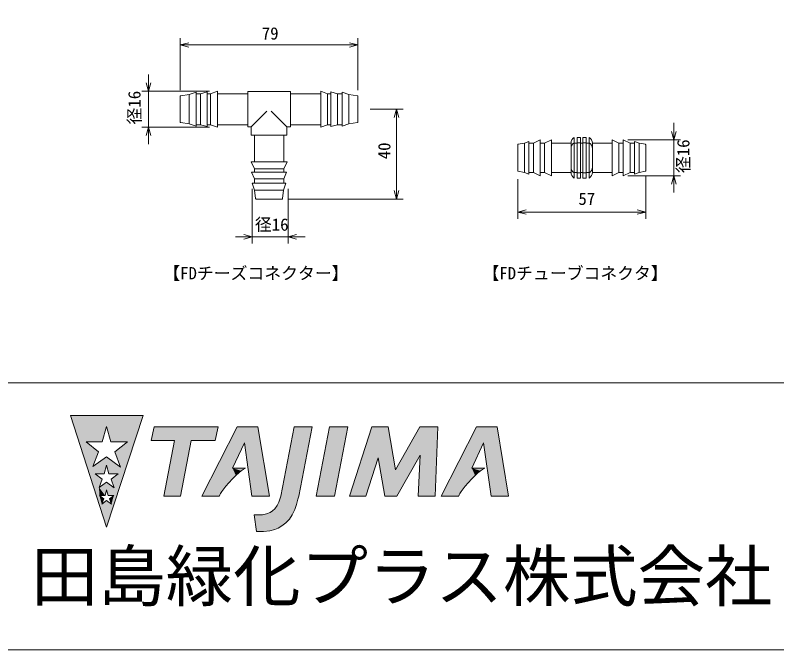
# Model space of a CAD drawing. Units: millimetres, scale not verified, with parts at other scales. Extents: x -79494 to 6471, y -2774 to 2774.
# Drawn here: x 404 to 1760, y -2774 to -1644 of the extents above; entities that cross this region are included whole.
import ezdxf
from ezdxf.enums import TextEntityAlignment as Align

# ---------------------------------------------------------------- set-up
doc = ezdxf.new("R2010")
doc.units = ezdxf.units.MM
doc.header["$LTSCALE"] = 4
for name, color, linetype, lineweight in [('0-0_0', 7, 'Continuous', 20), ('0-1_WAKU', 7, 'Continuous', 18), ('0-3_moji', 7, 'Continuous', 18), ('0-5_sunpo', 7, 'Continuous', 18), ('0-6_buhin', 2, 'Continuous', 18), ('F-0', 7, 'Continuous', 18)]:
    doc.layers.add(name, color=color, linetype=linetype, lineweight=lineweight)
doc.styles.add('ＭＳ ゴシック', font='')
doc.styles.get('ＭＳ ゴシック').set_extended_font_data('MS Gothic')

msp = doc.modelspace()

# ---------------------------------------------------------------- linework, layer by layer
at = {"layer": '0-0_0'}
for p, q in [((641.222, -1779.513), (641.222, -1764.513)), ((641.222, -1843.513), (641.222, -1858.513)), ((1576.449, -1866.065), (1576.449, -1851.065)), ((1576.449, -1930.065), (1576.449, -1945.065)), ((1298.577, -1994.58), (1313.577, -1994.58)), ((1526.577, -1994.58), (1511.577, -1994.58)), ((825.984, -2038.951), (810.984, -2038.951)), ((889.984, -2038.951), (904.984, -2038.951))]:
    msp.add_line(p, q, dxfattribs=at)
for points in [[(645.241, -1764.513), (641.222, -1779.513), (637.202, -1764.513)], [(637.202, -1858.513), (641.222, -1843.513), (645.241, -1858.513)], [(1572.429, -1851.065), (1576.449, -1866.065), (1580.468, -1851.065)], [(1580.468, -1945.065), (1576.449, -1930.065), (1572.429, -1945.065)], [(1313.577, -1998.599), (1298.577, -1994.58), (1313.577, -1990.561)], [(1511.577, -1990.561), (1526.577, -1994.58), (1511.577, -1998.599)], [(810.984, -2042.971), (825.984, -2038.951), (810.984, -2034.932)], [(904.984, -2034.932), (889.984, -2038.951), (904.984, -2042.971)]]:
    msp.add_lwpolyline(points, dxfattribs=at)
at = {"layer": '0-1_WAKU'}
for points in [[(-1423.549, -2774), (6470.951, -2774), (6470.951, 2774), (-1423.549, 2774)], [(-1423.549, -2774), (6470.951, -2774), (6470.951, -2299), (-1423.549, -2299)]]:
    msp.add_lwpolyline(points, close=True, dxfattribs=at)
at = {"layer": '0-5_sunpo'}
for p, q in [((697.984, -1777.513), (697.984, -1685.224)), ((1013.984, -1777.513), (1013.984, -1685.224)), ((697.984, -1697.224), (712.984, -1697.224)), ((712.984, -1697.224), (1013.984, -1697.224)), ((1013.984, -1697.224), (998.984, -1697.224)), ((641.222, -1764.513), (641.222, -1749.513)), ((749.984, -1779.513), (629.222, -1779.513)), ((641.222, -1779.513), (641.222, -1843.513)), ((1035.937, -1811.513), (1094.765, -1811.513)), ((1082.765, -1811.513), (1082.765, -1971.513)), ((1082.765, -1811.513), (1082.765, -1826.513)), ((749.984, -1843.513), (629.222, -1843.513)), ((1576.449, -1851.065), (1576.449, -1836.065)), ((641.222, -1858.513), (641.222, -1873.513)), ((1494.46, -1866.065), (1588.449, -1866.065)), ((1576.449, -1866.065), (1576.449, -1930.065)), ((1298.577, -1936.065), (1298.577, -2006.58)), ((1494.46, -1930.065), (1588.449, -1930.065)), ((1526.577, -1931.481), (1526.577, -2006.58)), ((1576.449, -1945.065), (1576.449, -1960.065)), ((825.984, -1953.297), (825.984, -2050.951)), ((889.984, -1953.297), (889.984, -2050.951)), ((1082.765, -1971.513), (1082.765, -1956.513)), ((891.192, -1971.513), (1094.765, -1971.513)), ((1298.577, -1994.58), (1526.577, -1994.58)), ((810.984, -2038.951), (795.984, -2038.951)), ((889.984, -2038.951), (825.984, -2038.951)), ((904.984, -2038.951), (919.984, -2038.951))]:
    msp.add_line(p, q, dxfattribs=at)
for points in [[(712.984, -1701.243), (697.984, -1697.224), (712.984, -1693.205)], [(998.984, -1693.205), (1013.984, -1697.224), (998.984, -1701.243)], [(1078.745, -1826.513), (1082.765, -1811.513), (1086.784, -1826.513)], [(1086.784, -1956.513), (1082.765, -1971.513), (1078.745, -1956.513)]]:
    msp.add_lwpolyline(points, dxfattribs=at)
at = {"layer": '0-6_buhin'}
for p, q in [((697.984, -1834.721), (697.984, -1788.305)), ((713.984, -1785.611), (698.67, -1787.513)), ((713.984, -1785.611), (725.984, -1781.513)), ((713.984, -1837.415), (713.984, -1785.611)), ((725.984, -1841.513), (725.984, -1781.513)), ((733.984, -1783.913), (725.984, -1783.913)), ((733.984, -1783.913), (745.984, -1780.513)), ((733.984, -1839.113), (733.984, -1783.913)), ((745.984, -1842.513), (745.984, -1780.513)), ((751.984, -1783.913), (745.984, -1783.913)), ((751.984, -1783.913), (763.984, -1779.513)), ((751.984, -1839.113), (751.984, -1783.913)), ((817.984, -1783.913), (763.984, -1783.913)), ((893.984, -1783.913), (947.984, -1783.913)), ((959.984, -1783.913), (947.984, -1779.513)), ((959.984, -1783.913), (965.984, -1783.913)), ((959.984, -1839.113), (959.984, -1783.913)), ((977.984, -1783.913), (965.984, -1780.513)), ((965.984, -1842.513), (965.984, -1780.513)), ((977.984, -1783.913), (985.984, -1783.913)), ((977.984, -1839.113), (977.984, -1783.913)), ((997.984, -1785.611), (985.984, -1781.513)), ((985.984, -1841.513), (985.984, -1781.513)), ((997.984, -1785.611), (1013.297, -1787.513)), ((997.984, -1837.415), (997.984, -1785.611)), ((1013.984, -1834.721), (1013.984, -1788.305)), ((824.384, -1843.113), (852.284, -1815.213)), ((887.584, -1843.113), (859.684, -1815.213)), ((713.984, -1837.415), (698.67, -1835.513)), ((713.984, -1837.415), (725.984, -1841.513)), ((733.984, -1839.113), (725.984, -1839.113)), ((733.984, -1839.113), (745.984, -1842.513)), ((751.984, -1839.113), (745.984, -1839.113)), ((817.984, -1839.113), (763.984, -1839.113)), ((893.984, -1839.113), (947.984, -1839.113)), ((959.984, -1839.113), (965.984, -1839.113)), ((977.984, -1839.113), (965.984, -1842.513)), ((977.984, -1839.113), (985.984, -1839.113)), ((997.984, -1837.415), (985.984, -1841.513)), ((997.984, -1837.415), (1013.297, -1835.513)), ((829.984, -1857.513), (829.984, -1905.513)), ((881.984, -1857.513), (881.984, -1905.513)), ((1310.577, -1872.163), (1318.577, -1869.065)), ((1318.577, -1869.065), (1318.577, -1927.065)), ((1326.577, -1872.065), (1338.577, -1866.065)), ((1338.577, -1866.065), (1338.577, -1930.065)), ((1399.177, -1934.065), (1399.177, -1862.065)), ((1404.777, -1862.065), (1410.377, -1862.065)), ((1404.777, -1934.065), (1404.777, -1862.065)), ((1410.377, -1934.065), (1410.377, -1862.065)), ((1420.377, -1862.065), (1414.777, -1862.065)), ((1414.777, -1934.065), (1414.777, -1862.065)), ((1420.377, -1934.065), (1420.377, -1862.065)), ((1425.977, -1934.065), (1425.977, -1862.065)), ((1498.577, -1872.065), (1486.577, -1866.065)), ((1486.577, -1866.065), (1486.577, -1930.065)), ((1514.577, -1872.163), (1506.577, -1869.065)), ((1506.577, -1869.065), (1506.577, -1927.065)), ((1298.577, -1874.857), (1298.577, -1921.273)), ((1310.577, -1872.163), (1299.264, -1874.065)), ((1310.577, -1872.163), (1310.577, -1923.967)), ((1326.577, -1872.065), (1318.577, -1872.065)), ((1326.577, -1872.065), (1326.577, -1924.065)), ((1346.577, -1872.065), (1338.577, -1872.065)), ((1346.577, -1872.065), (1346.577, -1924.065)), ((1393.577, -1872.065), (1358.577, -1872.065)), ((1393.577, -1924.065), (1393.577, -1872.065)), ((1404.777, -1872.065), (1399.177, -1872.065)), ((1404.777, -1871.357), (1410.377, -1871.357)), ((1414.777, -1872.065), (1410.377, -1872.065)), ((1414.777, -1871.357), (1420.377, -1871.357)), ((1420.377, -1872.065), (1425.977, -1872.065)), ((1431.577, -1924.065), (1431.577, -1872.065)), ((1431.577, -1872.065), (1466.577, -1872.065)), ((1478.577, -1872.065), (1478.577, -1924.065)), ((1478.577, -1872.065), (1486.577, -1872.065)), ((1498.577, -1872.065), (1498.577, -1924.065)), ((1498.577, -1872.065), (1506.577, -1872.065)), ((1514.577, -1872.163), (1514.577, -1923.967)), ((1514.577, -1872.163), (1525.89, -1874.065)), ((1526.577, -1874.857), (1526.577, -1921.273)), ((881.984, -1917.513), (887.984, -1905.513)), ((829.984, -1935.513), (824.984, -1923.513)), ((824.984, -1923.513), (886.984, -1923.513)), ((829.984, -1917.513), (881.984, -1917.513)), ((829.984, -1917.513), (829.984, -1923.513)), ((881.984, -1917.513), (881.984, -1923.513)), ((881.984, -1935.513), (886.984, -1923.513)), ((1310.577, -1923.967), (1299.264, -1922.065)), ((1310.577, -1923.967), (1318.577, -1927.065)), ((1326.577, -1924.065), (1318.577, -1924.065)), ((1326.577, -1924.065), (1338.577, -1930.065)), ((1346.577, -1924.065), (1338.577, -1924.065)), ((1346.577, -1924.065), (1358.577, -1930.065)), ((1393.577, -1924.065), (1358.577, -1924.065)), ((1404.777, -1924.065), (1399.177, -1924.065)), ((1404.777, -1924.773), (1410.377, -1924.773)), ((1414.777, -1924.065), (1410.377, -1924.065)), ((1414.777, -1924.773), (1420.377, -1924.773)), ((1420.377, -1924.065), (1425.977, -1924.065)), ((1431.577, -1924.065), (1466.577, -1924.065)), ((1478.577, -1924.065), (1466.577, -1930.065)), ((1478.577, -1924.065), (1486.577, -1924.065)), ((1498.577, -1924.065), (1486.577, -1930.065)), ((1498.577, -1924.065), (1506.577, -1924.065)), ((1514.577, -1923.967), (1506.577, -1927.065)), ((1514.577, -1923.967), (1525.89, -1922.065)), ((829.984, -1935.513), (881.984, -1935.513)), ((829.984, -1935.513), (829.984, -1943.513)), ((881.984, -1935.513), (881.984, -1943.513)), ((1404.777, -1934.065), (1410.377, -1934.065)), ((1420.377, -1934.065), (1414.777, -1934.065)), ((830.082, -1955.513), (825.984, -1943.513)), ((825.984, -1943.513), (885.984, -1943.513)), ((881.885, -1955.513), (885.984, -1943.513)), ((830.082, -1955.513), (881.885, -1955.513)), ((830.082, -1955.513), (831.984, -1970.826)), ((881.885, -1955.513), (879.984, -1970.826)), ((832.776, -1971.513), (879.192, -1971.513))]:
    msp.add_line(p, q, dxfattribs=at)
for points in [[(751.984, -1839.113), (763.984, -1843.513), (763.984, -1779.513)], [(824.384, -1843.113), (817.984, -1843.113), (817.984, -1779.913), (855.984, -1779.913)], [(887.584, -1843.113), (893.984, -1843.113), (893.984, -1779.913), (855.984, -1779.913)], [(959.984, -1839.113), (947.984, -1843.513), (947.984, -1779.513)], [(824.384, -1843.113), (824.384, -1857.513), (887.584, -1857.513), (887.584, -1843.113)], [(1346.577, -1872.065), (1358.577, -1866.065), (1358.577, -1930.065)], [(1478.577, -1872.065), (1466.577, -1866.065), (1466.577, -1930.065)], [(829.984, -1917.513), (823.984, -1905.513), (887.984, -1905.513)]]:
    msp.add_lwpolyline(points, dxfattribs=at)
for centre, radius, start, end in [((698.784, -1788.305), 0.8, 98.1301, 180), ((1013.184, -1788.305), 0.8, 0, 81.8699), ((698.784, -1834.721), 0.8, 180, 261.8699), ((1013.184, -1834.721), 0.8, 278.1301, 0), ((1406.022, -1872.466), 12.451, 123.34848, 178.15387), ((1419.132, -1872.466), 12.451, 1.84613, 56.65152), ((1299.377, -1874.857), 0.8, 98.1301, 180), ((1406.022, -1881.758), 12.451, 123.34848, 178.15387), ((1419.132, -1881.758), 12.451, 1.84613, 56.65152), ((1525.777, -1874.857), 0.8, 0, 81.8699), ((1299.377, -1921.273), 0.8, 180, 261.8699), ((1406.022, -1914.372), 12.451, 181.84613, 236.65152), ((1406.022, -1923.664), 12.451, 181.84613, 236.65152), ((1419.132, -1914.372), 12.451, 303.34848, 358.15387), ((1419.132, -1923.664), 12.451, 303.34848, 358.15387), ((1525.777, -1921.273), 0.8, 278.1301, 0), ((832.776, -1970.713), 0.8, 188.1301, 270), ((879.192, -1970.713), 0.8, 270, 351.8699)]:
    msp.add_arc(centre, radius, start, end, dxfattribs=at)
at = {"layer": 'F-0'}
for p, q in [((566.485, -2555.752), (502.254, -2357.065)), ((502.254, -2357.065), (631.732, -2357.065)), ((631.732, -2357.065), (566.485, -2555.752)), ((799.304, -2376.82), (736.172, -2500.569)), ((799.304, -2376.82), (836.272, -2376.82)), ((836.272, -2376.82), (856.504, -2500.616)), ((900.908, -2376.82), (876.922, -2500.616)), ((963.856, -2376.82), (939.87, -2500.616)), ((963.856, -2376.82), (996.296, -2376.82)), ((996.296, -2376.82), (972.31, -2500.616)), ((999.032, -2500.616), (1038.855, -2376.82)), ((1038.855, -2376.82), (1068.231, -2376.82)), ((1068.231, -2376.82), (1080.838, -2453.72)), ((1080.838, -2453.72), (1124.456, -2376.82)), ((1124.456, -2376.82), (1156.348, -2376.82)), ((1156.348, -2376.82), (1151.841, -2500.616)), ((1225.216, -2376.82), (1162.084, -2500.569)), ((1225.216, -2376.82), (1162.084, -2500.569)), ((1225.216, -2376.82), (1262.184, -2376.82)), ((1262.184, -2376.82), (1282.416, -2500.616)), ((558.93, -2403.667), (530.139, -2403.667)), ((552.118, -2421.59), (530.139, -2403.667)), ((717.069, -2401.682), (698.08, -2500.641)), ((717.069, -2401.682), (759.748, -2401.682)), ((825.565, -2500.616), (812.116, -2405.434)), ((1251.477, -2500.616), (1238.027, -2405.434)), ((562.433, -2460.616), (546.599, -2460.616)), ((558.687, -2470.474), (546.599, -2460.616)), ((563.991, -2499.116), (553.914, -2499.116)), ((561.606, -2505.389), (553.914, -2499.116)), ((767.164, -2500.616), (736.172, -2500.616)), ((767.097, -2500.994), (768.37, -2498.233)), ((767.164, -2500.616), (769.561, -2495.878)), ((856.504, -2500.616), (825.565, -2500.616)), ((972.31, -2500.616), (939.87, -2500.616)), ((1028.535, -2500.616), (999.032, -2500.616)), ((1083.19, -2500.616), (1062.201, -2500.616)), ((1151.841, -2500.616), (1121.435, -2500.616)), ((1193.076, -2500.616), (1162.084, -2500.616)), ((1193.076, -2500.616), (1162.084, -2500.616)), ((1193.076, -2500.616), (1162.084, -2500.616)), ((1193.009, -2500.994), (1194.281, -2498.233)), ((1193.076, -2500.616), (1195.472, -2495.878)), ((1193.076, -2500.616), (1195.472, -2495.878)), ((1282.416, -2500.616), (1251.477, -2500.616))]:
    msp.add_line(p, q, dxfattribs=at)
for points in [[(558.93, -2403.667), (566.536, -2376.22), (574.472, -2403.6)], [(651.711, -2376.833), (645.96, -2401.682), (687.41, -2401.682), (668.421, -2500.641), (698.08, -2500.641)], [(651.711, -2376.833), (765.499, -2376.833), (759.748, -2401.682)], [(900.908, -2376.82), (932.702, -2376.82), (908.716, -2500.616)], [(1225.216, -2376.82), (1262.184, -2376.82), (1282.416, -2500.616), (1251.477, -2500.616)], [(574.472, -2403.6), (603.74, -2403.6), (581.218, -2421.325)], [(812.116, -2405.434), (791, -2450.616), (814.184, -2450.616)], [(1238.027, -2405.434), (1216.912, -2450.616), (1240.096, -2450.616)], [(1251.477, -2500.616), (1238.027, -2405.434), (1216.912, -2450.616), (1240.096, -2450.616)], [(581.218, -2421.325), (591.403, -2449.103), (566.403, -2430.452), (542.197, -2447.78), (552.118, -2421.59)], [(1028.535, -2500.616), (1050.329, -2432.299), (1062.201, -2500.616)], [(1083.19, -2500.616), (1125.194, -2427.323), (1121.435, -2500.616)], [(562.433, -2460.616), (566.617, -2445.52), (570.982, -2460.58)], [(769.561, -2495.878), (771.97, -2492.305), (775.461, -2487.514), (779.111, -2482.784), (784.444, -2476.693), (791.102, -2469.676), (796.956, -2463.819), (801.909, -2459.028), (806.371, -2455.471), (810.147, -2452.913), (814.184, -2450.616)], [(1195.472, -2495.878), (1197.881, -2492.305), (1201.373, -2487.514), (1205.023, -2482.784), (1210.355, -2476.693), (1217.014, -2469.676), (1222.867, -2463.819), (1227.821, -2459.028), (1232.283, -2455.471), (1236.059, -2452.913), (1240.096, -2450.616)], [(1195.472, -2495.878), (1197.881, -2492.305), (1201.373, -2487.514), (1205.023, -2482.784), (1210.355, -2476.693), (1217.014, -2469.676), (1222.867, -2463.819), (1227.821, -2459.028), (1232.283, -2455.471), (1236.059, -2452.913), (1240.096, -2450.616)], [(570.982, -2460.58), (587.079, -2460.58), (574.692, -2470.328)], [(574.692, -2470.328), (580.294, -2485.606), (566.544, -2475.348), (553.231, -2484.878), (558.687, -2470.474)], [(563.991, -2499.116), (566.653, -2489.509), (569.43, -2499.093)], [(571.792, -2505.296), (575.356, -2515.018), (566.606, -2508.491), (558.134, -2514.555), (561.606, -2505.389)], [(569.43, -2499.093), (579.674, -2499.093), (571.792, -2505.296)], [(876.922, -2500.616), (875.104, -2505.855), (873.203, -2510.924), (870.415, -2516.88), (866.36, -2522.836), (862.305, -2526.385), (858.123, -2529.426), (851.406, -2532.214), (844.31, -2533.862)], [(845.919, -2563.722), (857.325, -2562.286), (866.364, -2559.751), (872.447, -2557.386), (878.699, -2553.584), (885.88, -2548.177), (892.153, -2541.355), (897.138, -2533.836), (901.784, -2524.036), (904.657, -2515.334), (907.445, -2505.872), (908.716, -2500.616)], [(844.31, -2533.862), (829.647, -2533.97), (833.724, -2563.722), (845.919, -2563.722)]]:
    msp.add_lwpolyline(points, dxfattribs=at)
for points in [[(502.254, -2357.065), (530.139, -2403.667), (558.93, -2403.667)], [(502.254, -2357.065), (558.93, -2403.667), (566.536, -2376.22)], [(631.732, -2357.065), (502.254, -2357.065), (566.536, -2376.22)], [(530.139, -2403.667), (502.254, -2357.065), (566.485, -2555.752)], [(566.485, -2555.752), (631.732, -2357.065), (603.74, -2403.6)], [(631.732, -2357.065), (566.536, -2376.22), (574.472, -2403.6)], [(574.472, -2403.6), (603.74, -2403.6), (631.732, -2357.065)], [(651.711, -2376.833), (645.96, -2401.682), (687.41, -2401.682)], [(759.748, -2401.682), (765.499, -2376.833), (651.711, -2376.833)], [(759.748, -2401.682), (651.711, -2376.833), (687.41, -2401.682)], [(799.304, -2376.82), (736.172, -2500.569), (767.164, -2500.616)], [(799.304, -2376.82), (767.164, -2500.616), (768.37, -2498.233)], [(799.304, -2376.82), (768.37, -2498.233), (769.561, -2495.878)], [(799.304, -2376.82), (769.561, -2495.878), (771.97, -2492.305)], [(799.304, -2376.82), (771.97, -2492.305), (775.461, -2487.514)], [(799.304, -2376.82), (775.461, -2487.514), (779.111, -2482.784)], [(799.304, -2376.82), (779.111, -2482.784), (784.444, -2476.693)], [(791, -2450.616), (799.304, -2376.82), (784.444, -2476.693)], [(799.304, -2376.82), (791, -2450.616), (812.116, -2405.434)], [(812.116, -2405.434), (836.272, -2376.82), (799.304, -2376.82)], [(812.116, -2405.434), (825.565, -2500.616), (836.272, -2376.82)], [(825.565, -2500.616), (856.504, -2500.616), (836.272, -2376.82)], [(901.784, -2524.036), (900.908, -2376.82), (876.922, -2500.616)], [(901.784, -2524.036), (932.702, -2376.82), (900.908, -2376.82)], [(901.784, -2524.036), (907.445, -2505.872), (932.702, -2376.82)], [(963.856, -2376.82), (939.87, -2500.616), (996.296, -2376.82), (972.31, -2500.616)], [(1038.855, -2376.82), (999.032, -2500.616), (1028.535, -2500.616)], [(1038.855, -2376.82), (1028.535, -2500.616), (1050.329, -2432.299)], [(1068.231, -2376.82), (1038.855, -2376.82), (1050.329, -2432.299)], [(1068.231, -2376.82), (1050.329, -2432.299), (1083.19, -2500.616)], [(1080.838, -2453.72), (1068.231, -2376.82), (1083.19, -2500.616)], [(1156.348, -2376.82), (1124.456, -2376.82), (1080.838, -2453.72)], [(1125.194, -2427.323), (1156.348, -2376.82), (1080.838, -2453.72)], [(1121.435, -2500.616), (1151.841, -2500.616), (1156.348, -2376.82)], [(1125.194, -2427.323), (1121.435, -2500.616), (1156.348, -2376.82)], [(1225.216, -2376.82), (1162.084, -2500.569), (1193.076, -2500.616)], [(1225.216, -2376.82), (1193.076, -2500.616), (1194.281, -2498.233)], [(1225.216, -2376.82), (1194.281, -2498.233), (1195.472, -2495.878)], [(1225.216, -2376.82), (1195.472, -2495.878), (1197.881, -2492.305)], [(1225.216, -2376.82), (1197.881, -2492.305), (1201.373, -2487.514)], [(1225.216, -2376.82), (1201.373, -2487.514), (1205.023, -2482.784)], [(1225.216, -2376.82), (1205.023, -2482.784), (1210.355, -2476.693)], [(1216.912, -2450.616), (1225.216, -2376.82), (1210.355, -2476.693)], [(1225.216, -2376.82), (1216.912, -2450.616), (1238.027, -2405.434)], [(1238.027, -2405.434), (1262.184, -2376.82), (1225.216, -2376.82)], [(1238.027, -2405.434), (1251.477, -2500.616), (1262.184, -2376.82)], [(1251.477, -2500.616), (1282.416, -2500.616), (1262.184, -2376.82)], [(530.139, -2403.667), (566.485, -2555.752), (553.914, -2499.116)], [(542.197, -2447.78), (552.118, -2421.59), (530.139, -2403.667)], [(542.197, -2447.78), (530.139, -2403.667), (553.914, -2499.116)], [(566.485, -2555.752), (603.74, -2403.6), (591.403, -2449.103)], [(603.74, -2403.6), (581.218, -2421.325), (591.403, -2449.103)], [(668.421, -2500.641), (698.08, -2500.641), (717.069, -2401.682)], [(687.41, -2401.682), (668.421, -2500.641), (717.069, -2401.682)], [(562.433, -2460.616), (566.403, -2430.452), (542.197, -2447.78)], [(562.433, -2460.616), (566.617, -2445.52), (566.403, -2430.452)], [(566.403, -2430.452), (566.617, -2445.52), (570.982, -2460.58)], [(566.403, -2430.452), (570.982, -2460.58), (587.079, -2460.58)], [(591.403, -2449.103), (566.403, -2430.452), (587.079, -2460.58)], [(1050.329, -2432.299), (1062.201, -2500.616), (1083.19, -2500.616)], [(1080.838, -2453.72), (1083.19, -2500.616), (1125.194, -2427.323)], [(546.599, -2460.616), (562.433, -2460.616), (542.197, -2447.78)], [(553.914, -2499.116), (546.599, -2460.616), (542.197, -2447.78)], [(566.485, -2555.752), (591.403, -2449.103), (579.674, -2499.093)], [(591.403, -2449.103), (580.294, -2485.606), (579.674, -2499.093)], [(591.403, -2449.103), (587.079, -2460.58), (580.294, -2485.606)], [(791, -2450.616), (784.444, -2476.693), (791.102, -2469.676)], [(810.147, -2452.913), (814.184, -2450.616), (791, -2450.616)], [(791, -2450.616), (791.102, -2469.676), (796.956, -2463.819)], [(791, -2450.616), (796.956, -2463.819), (801.909, -2459.028)], [(791, -2450.616), (801.909, -2459.028), (806.371, -2455.471)], [(791, -2450.616), (806.371, -2455.471), (810.147, -2452.913)], [(1216.912, -2450.616), (1210.355, -2476.693), (1217.014, -2469.676)], [(1236.059, -2452.913), (1240.096, -2450.616), (1216.912, -2450.616)], [(1216.912, -2450.616), (1217.014, -2469.676), (1222.867, -2463.819)], [(1216.912, -2450.616), (1222.867, -2463.819), (1227.821, -2459.028)], [(1216.912, -2450.616), (1227.821, -2459.028), (1232.283, -2455.471)], [(1216.912, -2450.616), (1232.283, -2455.471), (1236.059, -2452.913)], [(553.231, -2484.878), (558.687, -2470.474), (546.599, -2460.616)], [(553.914, -2499.116), (553.231, -2484.878), (546.599, -2460.616)], [(587.079, -2460.58), (574.692, -2470.328), (580.294, -2485.606)], [(563.991, -2499.116), (566.544, -2475.348), (553.231, -2484.878)], [(563.991, -2499.116), (566.653, -2489.509), (566.544, -2475.348)], [(566.544, -2475.348), (566.653, -2489.509), (569.43, -2499.093)], [(566.544, -2475.348), (569.43, -2499.093), (579.674, -2499.093)], [(580.294, -2485.606), (566.544, -2475.348), (579.674, -2499.093)], [(553.914, -2499.116), (563.991, -2499.116), (553.231, -2484.878)], [(558.134, -2514.555), (561.606, -2505.389), (553.914, -2499.116)], [(566.485, -2555.752), (558.134, -2514.555), (553.914, -2499.116)], [(575.356, -2515.018), (566.485, -2555.752), (579.674, -2499.093)], [(579.674, -2499.093), (571.792, -2505.296), (575.356, -2515.018)], [(901.784, -2524.036), (876.922, -2500.616), (873.203, -2510.924)], [(566.485, -2555.752), (566.606, -2508.491), (558.134, -2514.555)], [(575.356, -2515.018), (566.606, -2508.491), (566.485, -2555.752)], [(901.784, -2524.036), (870.415, -2516.88), (866.36, -2522.836)], [(901.784, -2524.036), (873.203, -2510.924), (870.415, -2516.88)], [(844.31, -2533.862), (829.647, -2533.97), (833.724, -2563.722)], [(844.31, -2533.862), (833.724, -2563.722), (845.919, -2563.722)], [(844.31, -2533.862), (897.138, -2533.836), (901.784, -2524.036)], [(901.784, -2524.036), (851.406, -2532.214), (844.31, -2533.862)], [(844.31, -2533.862), (892.153, -2541.355), (897.138, -2533.836)], [(844.31, -2533.862), (845.919, -2563.722), (857.325, -2562.286)], [(844.31, -2533.862), (857.325, -2562.286), (866.364, -2559.751)], [(844.31, -2533.862), (866.364, -2559.751), (872.447, -2557.386)], [(844.31, -2533.862), (872.447, -2557.386), (878.699, -2553.584)], [(844.31, -2533.862), (878.699, -2553.584), (885.88, -2548.177)], [(844.31, -2533.862), (885.88, -2548.177), (892.153, -2541.355)], [(901.784, -2524.036), (858.123, -2529.426), (851.406, -2532.214)], [(901.784, -2524.036), (862.305, -2526.385), (858.123, -2529.426)], [(901.784, -2524.036), (866.36, -2522.836), (862.305, -2526.385)]]:
    msp.add_solid(points, dxfattribs=at)

# ---------------------------------------------------------------- texts
at = {"layer": '0-3_moji', "style": 'ＭＳ ゴシック'}
for s, p in [('【FDチーズコネクター】', (667.603, -2121.166)), ('【FDチューブコネクタ】', (1235.849, -2121.166))]:
    msp.add_text(s, height=21.99, dxfattribs=at).set_placement(p, align=Align.BOTTOM_LEFT)
at = {"layer": '0-5_sunpo', "style": 'ＭＳ ゴシック'}
for s, p in [('79', (843.003, -1694.224)), ('57', (1406.696, -1988.58)), ('径16', (830.755, -2034.448))]:
    msp.add_text(s, height=21.99, dxfattribs=at).set_placement(p, align=Align.BOTTOM_LEFT)
for s, p in [('径16', (633.745, -1838.742)), ('径16', (1610.931, -1925.294)), ('40', (1078.666, -1900.7))]:
    msp.add_text(s, height=21.99, rotation=90, dxfattribs=at).set_placement(p, align=Align.BOTTOM_LEFT)
at = {"layer": 'F-0', "style": 'ＭＳ ゴシック'}
msp.add_text('田島緑化プラス株式会社', height=87.98, dxfattribs=at).set_placement((432.096, -2713.24), align=Align.BOTTOM_LEFT)

doc.saveas('drawing.dxf')
